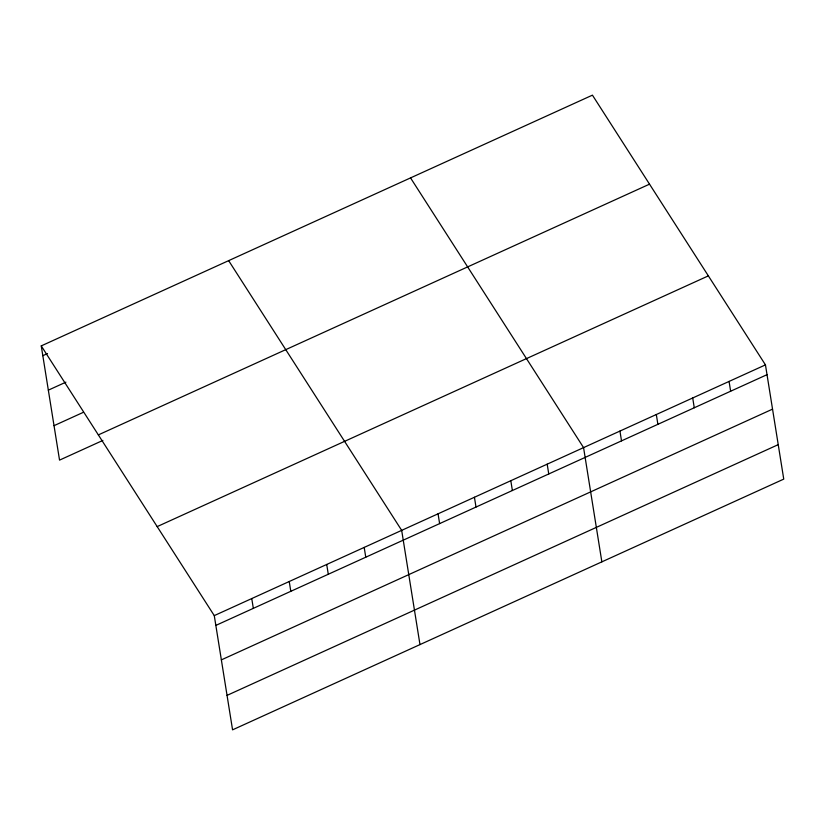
<?xml version="1.0" encoding="UTF-8"?>
<svg xmlns="http://www.w3.org/2000/svg" width="825" height="825" viewBox="0 0 825 825"><rect width="100%" height="100%" fill="white"/><g stroke="black" fill="none" stroke-linecap="round" stroke-linejoin="round"><path stroke-width="1.24" d="M41.25 345.892L592.433 95.153L765.456 364.877L783.75 479.108L232.568 729.847L214.273 615.615L41.25 345.892L59.544 460.123L102.888 440.416M42.818 355.699L47.51 353.564M48.335 390.153L65.907 382.161M54.027 425.669L83.304 412.345M98.35 434.899L649.523 184.161M157.173 526.608L708.355 275.87M214.273 615.615L765.456 364.877M215.841 625.412L767.023 374.674M221.368 659.876L772.54 409.138M227.05 695.382L778.233 444.644M410.541 177.901L583.564 447.614L601.858 561.846M228.649 260.638L401.672 530.362L419.977 644.593M729.073 381.418L730.641 391.225M692.701 397.97L694.268 407.767M656.318 414.521L657.886 424.318M619.946 431.073L621.514 440.87M547.181 464.166L548.759 473.963M510.809 480.717L512.377 490.514M474.427 497.258L476.004 507.066M438.054 513.81L439.622 523.617M364.196 547.408L365.764 557.215M326.71 564.465L328.288 574.262M289.235 581.512L290.802 591.308M251.759 598.558L253.327 608.365"/></g></svg>
